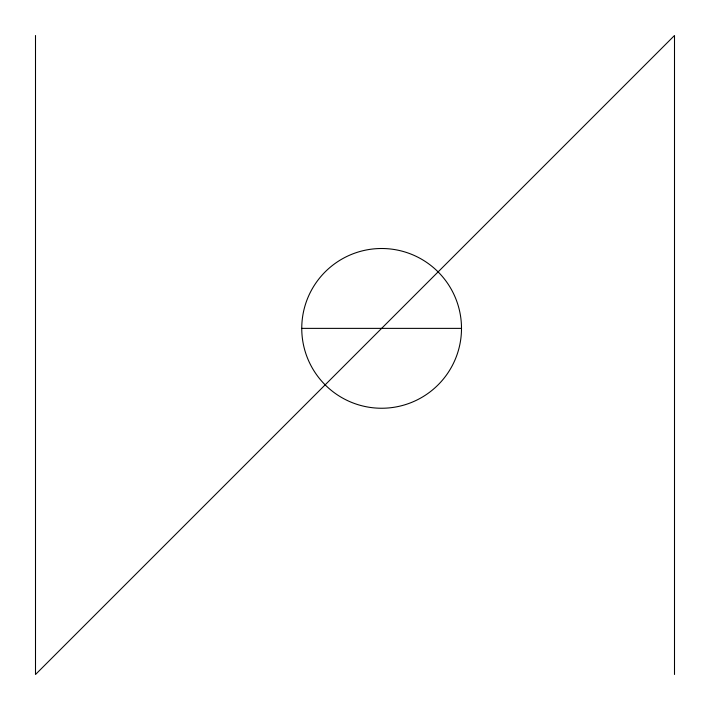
<?xml version="1.0" encoding="UTF-8"?>
<svg xmlns="http://www.w3.org/2000/svg" width="710" height="710" viewBox="0 0 710 710"><rect width="100%" height="100%" fill="white"/><g stroke="black" fill="none" stroke-linecap="round" stroke-linejoin="round"><path stroke-width="1.06" d="M301.75 328.375L461.5 328.375A79.875 79.875 0 0 1 341.688 397.547A79.875 79.875 0 0 1 341.688 259.203A79.875 79.875 0 0 1 461.5 328.375M674.5 674.5L674.5 35.5L35.5 674.5L35.5 35.5"/></g></svg>
